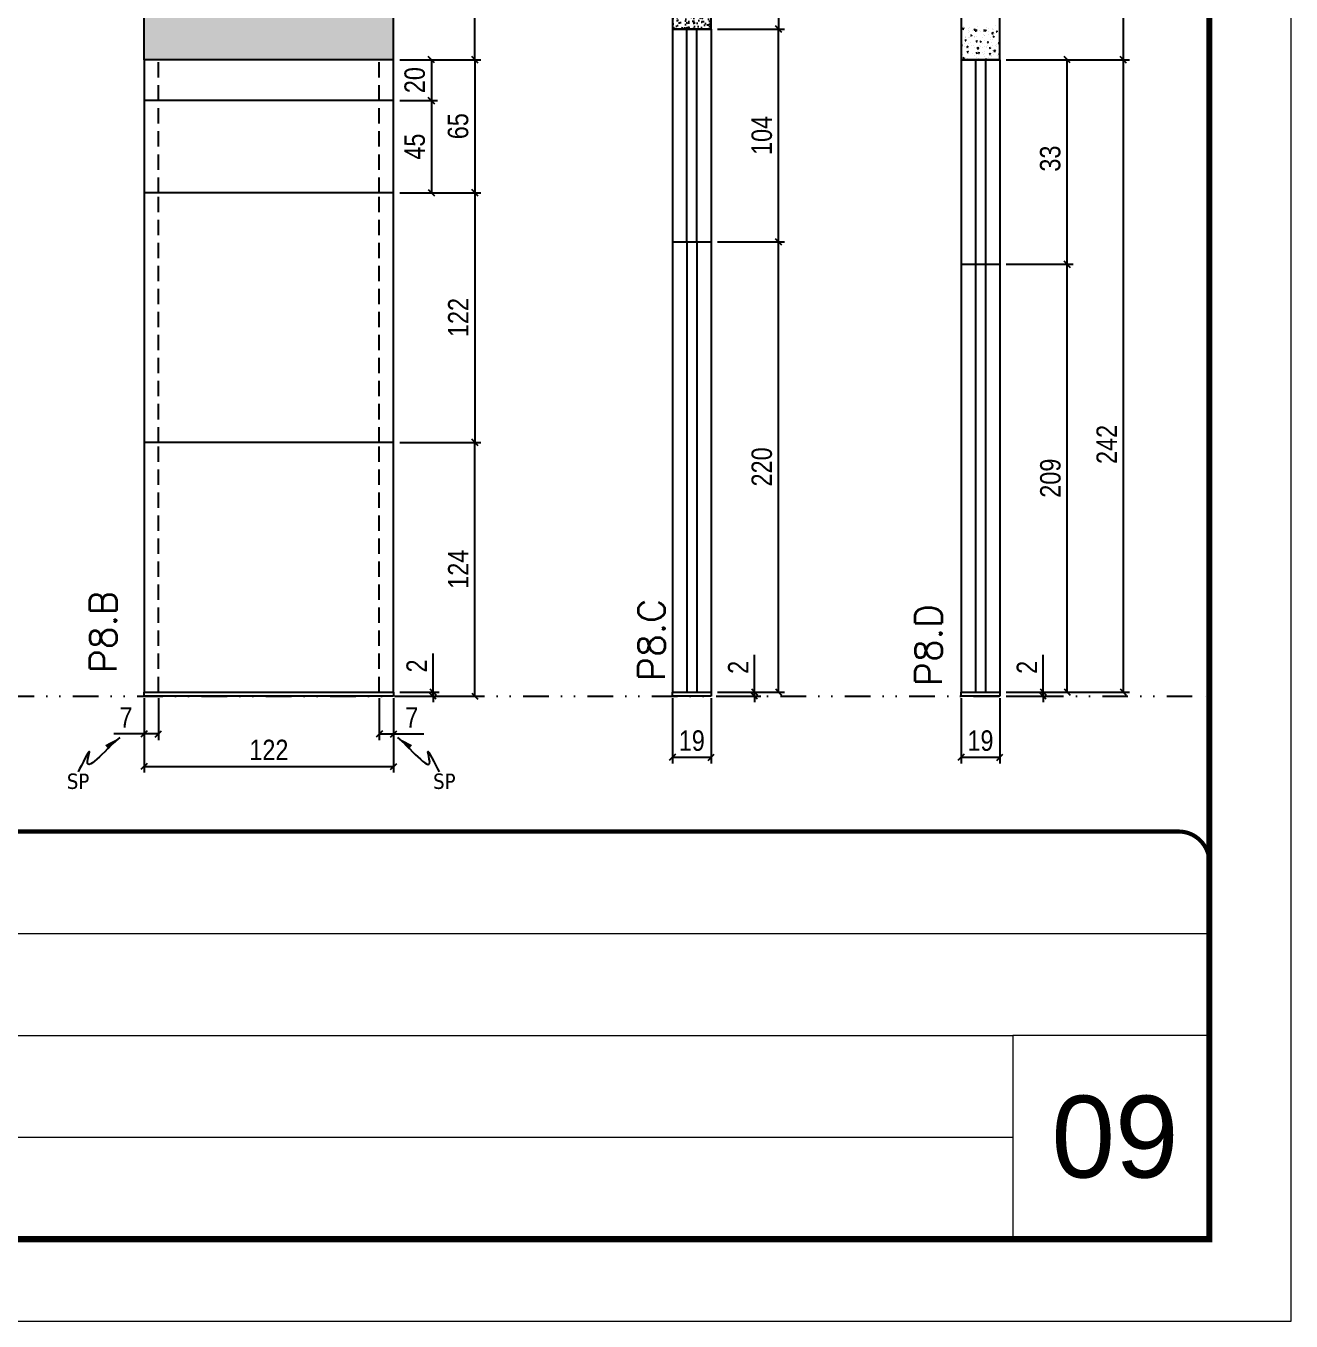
# Model space of a CAD drawing. Header units: millimetres. Extents: x 787 to 8287, y -592 to 17063.
# Drawn here: x 2292 to 2910, y 8597 to 9230 of the extents above; entities that cross this region are included whole.
import ezdxf

# ---------------------------------------------------------------- set-up
doc = ezdxf.new("R2010")
doc.units = ezdxf.units.MM
for name, pattern in [('CONTINUO', [0]), ('DASHED', [0.75, 0.5, -0.25]), ('DIVIDE2', [0.625, 0.25, -0.125, 0, -0.125, 0, -0.125]), ('HIDDEN', [0.375, 0.25, -0.125])]:
    doc.linetypes.add(name, pattern=pattern)
for name, color, linetype, lineweight in [('CARIMBO', 255, 'Continuous', 9), ('Folhas', 255, 'Continuous', 9), ('SARRAFO DE PRESSAO', 251, 'DASHED', 9), ('Texto Seção', 7, 'Continuous', 15)]:
    doc.layers.add(name, color=color, linetype=linetype, lineweight=lineweight)
for name, color, linetype in [('COTA', 241, 'Continuous'), ('Nível', 160, 'Continuous'), ('Painéis', 200, 'Continuous'), ('SARR_2.2x7', 40, 'Continuous'), ('Sarrafo de Pressão', 42, 'HIDDEN'), ('texto', 7, 'Continuous')]:
    doc.layers.add(name, color=color, linetype=linetype)
doc.styles.add('ARIAL', font='arial.ttf')
doc.styles.add('COTA TECNICA', font='techl___.ttf', dxfattribs={"height": 10})
doc.styles.add('COTA TECNICA-50', font='techl___.ttf', dxfattribs={"height": 10})
doc.styles.add('REGUA-120', font='ROMANS.shx', dxfattribs={"height": 15})
doc.styles.get("Standard").update_dxf_attribs({"font": 'arial.ttf'})
doc.dimstyles.new('COTA PAINEL-50', dxfattribs={"dimtxt": 10, "dimasz": 3, "dimexe": 3, "dimexo": 3, "dimgap": 3, "dimtad": 1, "dimdec": 1, "dimzin": 12, "dimdsep": 46, "dimtxsty": 'COTA TECNICA-50', "dimblk1": 'OBLIQUE', "dimblk2": 'OBLIQUE', "dimsah": 1, "dimcen": 0.9, "dimclrd": 4, "dimclre": 4, "dimclrt": 240, "dimadec": 1, "dimazin": 3, "dimtfac": 1, "dimtdec": 1, "dimtmove": 0, "dimatfit": 3, "dimfxl": 0, "dimtolj": 1, "dimtzin": 12, "dimarcsym": 0})
doc.dimstyles.new('PAINEL', dxfattribs={"dimtxt": 10, "dimasz": 3, "dimexe": 3, "dimexo": 3, "dimgap": 3, "dimtad": 1, "dimdec": 1, "dimzin": 12, "dimdsep": 46, "dimtxsty": 'COTA TECNICA', "dimblk1": 'OBLIQUE', "dimblk2": 'OBLIQUE', "dimsah": 1, "dimcen": 0.9, "dimclrd": 4, "dimclre": 4, "dimclrt": 240, "dimadec": 1, "dimazin": 3, "dimtfac": 1, "dimtdec": 1, "dimtmove": 0, "dimatfit": 3, "dimfxl": 0, "dimtolj": 1, "dimtzin": 12, "dimarcsym": 0})
doc.dimstyles.get("Standard").update_dxf_attribs({"dimtxt": 0.18, "dimasz": 0.18, "dimexe": 0.18, "dimexo": 0.0625, "dimgap": 0.09, "dimtad": 0, "dimtih": 1, "dimtoh": 1, "dimdec": 4, "dimzin": 0, "dimdsep": 46, "dimtxsty": 'Standard', "dimcen": 0.09, "dimadec": 0, "dimazin": 0, "dimtfac": 1, "dimtdec": 4, "dimtofl": 0, "dimtmove": 0, "dimatfit": 3, "dimfxl": 0, "dimtolj": 1, "dimtzin": 0, "dimarcsym": 0})

# ---------------------------------------------------------------- blocks, each defined once
blk = doc.blocks.new('9999999999')
at = {"color": 30, "linetype": 'CONTINUO'}
for p, q in [((98564.56, 34379.64), (99583.98, 34379.64)), ((98564.56, 34329.83), (99487.98, 34329.83)), ((99583.98, 34329.83), (99487.98, 34329.83)), ((99487.98, 34329.83), (99487.98, 34230.21)), ((98564.56, 34280.02), (99487.98, 34280.02))]:
    blk.add_line(p, q, dxfattribs=at)
at = {"color": 30, "linetype": 'CONTINUO', "const_width": 2}
blk.add_lwpolyline([(99583.98, 34230.21), (99583.98, 34414.45, 0.414214), (99568.98, 34429.45), (98228.98, 34429.45, 0.414214), (98213.98, 34414.45), (98213.98, 34245.21, 0.414214), (98228.98, 34230.21), (99583.98, 34230.21)], format="xyb", dxfattribs=at)
at = {"layer": 'Folhas'}
blk.add_lwpolyline([(98138.98, 34190.21), (99623.98, 34190.21), (99623.98, 35240.21), (98138.98, 35240.21)], close=True, dxfattribs=at)
at = {"layer": 'Folhas', "color": 30, "const_width": 3}
blk.add_lwpolyline([(98213.98, 34230.21), (99583.98, 34230.21), (99583.98, 35200.21), (98213.98, 35200.21)], close=True, dxfattribs=at)
blk = doc.blocks.new('_Oblique')
at = {"color": 0, "linetype": 'ByBlock', "lineweight": -2}
blk.add_line((-0.5, -0.5), (0.5, 0.5), dxfattribs=at)
blk = doc.blocks.new('*D1439')
at = {"layer": 'COTA', "color": 4, "lineweight": -2}
for p, q in [((2349.83, 8901.4), (2349.83, 8865.04)), ((2471.83, 8901.4), (2471.83, 8865.04)), ((2349.83, 8868.04), (2471.83, 8868.04))]:
    blk.add_line(p, q, dxfattribs=at)
at = {"layer": 'Defpoints', "color": 0}
for p in [(2349.83, 8904.4), (2471.83, 8904.4), (2471.83, 8868.04)]:
    blk.add_point(p, dxfattribs=at)
at = {"layer": 'COTA', "color": 4, "lineweight": -2, "xscale": 3, "yscale": 3, "zscale": 3, "rotation": 180}
blk.add_blockref('_Oblique', (2349.83, 8868.04), dxfattribs=at)
at = {"layer": 'COTA', "color": 4, "lineweight": -2, "xscale": 3, "yscale": 3, "zscale": 3}
blk.add_blockref('_Oblique', (2471.83, 8868.04), dxfattribs=at)
at = {"layer": 'COTA', "color": 240, "insert": (2410.83, 8876.1), "char_height": 10, "attachment_point": 5, "style": 'COTA TECNICA'}
blk.add_mtext('\\A1;122', dxfattribs=at)
blk = doc.blocks.new('*D1440')
at = {"layer": 'COTA', "color": 4, "lineweight": -2}
for p, q in [((2349.83, 8899.4), (2349.83, 8880.89)), ((2356.83, 8901.4), (2356.83, 8880.89)), ((2349.83, 8883.89), (2335.09, 8883.89)), ((2356.83, 8883.89), (2349.83, 8883.89))]:
    blk.add_line(p, q, dxfattribs=at)
at = {"layer": 'Defpoints', "color": 0}
for p in [(2349.83, 8902.4), (2356.83, 8904.4), (2349.83, 8883.89)]:
    blk.add_point(p, dxfattribs=at)
at = {"layer": 'COTA', "color": 4, "lineweight": -2, "xscale": 3, "yscale": 3, "zscale": 3, "rotation": 180}
blk.add_blockref('_Oblique', (2349.83, 8883.89), dxfattribs=at)
at = {"layer": 'COTA', "color": 4, "lineweight": -2, "xscale": 3, "yscale": 3, "zscale": 3}
blk.add_blockref('_Oblique', (2356.83, 8883.89), dxfattribs=at)
at = {"layer": 'COTA', "color": 240, "insert": (2340.96, 8891.97), "char_height": 10, "attachment_point": 5, "style": 'COTA TECNICA-50'}
blk.add_mtext('\\A1;7', dxfattribs=at)
blk = doc.blocks.new('*D1441')
at = {"layer": 'COTA', "color": 4, "lineweight": -2}
for p, q in [((2464.83, 8901.4), (2464.83, 8880.89)), ((2471.83, 8899.4), (2471.83, 8880.89)), ((2464.83, 8883.89), (2471.83, 8883.89)), ((2471.83, 8883.89), (2486.56, 8883.89))]:
    blk.add_line(p, q, dxfattribs=at)
at = {"layer": 'Defpoints', "color": 0}
for p in [(2464.83, 8904.4), (2471.83, 8902.4), (2471.83, 8883.89)]:
    blk.add_point(p, dxfattribs=at)
at = {"layer": 'COTA', "color": 4, "lineweight": -2, "xscale": 3, "yscale": 3, "zscale": 3, "rotation": 180}
blk.add_blockref('_Oblique', (2464.83, 8883.89), dxfattribs=at)
at = {"layer": 'COTA', "color": 4, "lineweight": -2, "xscale": 3, "yscale": 3, "zscale": 3}
blk.add_blockref('_Oblique', (2471.83, 8883.89), dxfattribs=at)
at = {"layer": 'COTA', "color": 240, "insert": (2480.69, 8891.97), "char_height": 10, "attachment_point": 5, "style": 'COTA TECNICA-50'}
blk.add_mtext('\\A1;7', dxfattribs=at)
blk = doc.blocks.new('*D1416')
at = {"layer": 'COTA', "color": 4, "linetype": 'ByBlock', "lineweight": -2}
for p, q in [((2474.83, 9026.4), (2514.47, 9026.4)), ((2511.47, 8902.4), (2511.47, 9026.4)), ((2474.83, 8902.4), (2514.47, 8902.4))]:
    blk.add_line(p, q, dxfattribs=at)
at = {"layer": 'Defpoints', "color": 0, "linetype": 'ByBlock'}
for p in [(2471.83, 9026.4), (2511.47, 9026.4), (2471.83, 8902.4)]:
    blk.add_point(p, dxfattribs=at)
at = {"layer": 'COTA', "color": 4, "linetype": 'ByBlock', "lineweight": -2, "xscale": 3, "yscale": 3, "zscale": 3}
for p, rotation in [((2511.47, 9026.4), 90), ((2511.47, 8902.4), 270)]:
    blk.add_blockref('_Oblique', p, dxfattribs=dict(at, rotation=rotation))
at = {"layer": 'COTA', "color": 240, "linetype": 'ByBlock', "insert": (2503.39, 8964.4), "char_height": 10, "attachment_point": 5, "rotation": 90, "style": 'COTA TECNICA'}
blk.add_mtext('\\A1;124', dxfattribs=at)
blk = doc.blocks.new('*D1417')
at = {"layer": 'COTA', "color": 4, "lineweight": -2}
for p, q in [((2491.08, 8904.4), (2491.08, 8923.21)), ((2474.83, 8904.4), (2494.08, 8904.4)), ((2474.83, 8902.4), (2494.08, 8902.4)), ((2491.08, 8902.4), (2491.08, 8904.4)), ((2491.08, 8902.4), (2491.08, 8899.4))]:
    blk.add_line(p, q, dxfattribs=at)
at = {"layer": 'Defpoints', "color": 0}
for p in [(2471.83, 8904.4), (2471.83, 8902.4), (2491.08, 8902.4)]:
    blk.add_point(p, dxfattribs=at)
at = {"layer": 'COTA', "color": 4, "lineweight": -2, "xscale": 3, "yscale": 3, "zscale": 3}
for p, rotation in [((2491.08, 8904.4), 270), ((2491.08, 8902.4), 90)]:
    blk.add_blockref('_Oblique', p, dxfattribs=dict(at, rotation=rotation))
at = {"layer": 'COTA', "color": 240, "insert": (2483.08, 8917.15), "char_height": 10, "attachment_point": 5, "rotation": 90, "style": 'COTA TECNICA-50'}
blk.add_mtext('\\A1;2', dxfattribs=at)
blk = doc.blocks.new('*D1418')
at = {"layer": 'COTA', "color": 4, "linetype": 'ByBlock', "lineweight": -2}
for p, q in [((2474.83, 9026.4), (2514.47, 9026.4)), ((2511.47, 8902.4), (2511.47, 9026.4)), ((2474.83, 8902.4), (2514.47, 8902.4))]:
    blk.add_line(p, q, dxfattribs=at)
at = {"layer": 'Defpoints', "color": 0, "linetype": 'ByBlock'}
for p in [(2471.83, 9026.4), (2511.47, 9026.4), (2471.83, 8902.4)]:
    blk.add_point(p, dxfattribs=at)
at = {"layer": 'COTA', "color": 4, "linetype": 'ByBlock', "lineweight": -2, "xscale": 3, "yscale": 3, "zscale": 3}
for p, rotation in [((2511.47, 9026.4), 90), ((2511.47, 8902.4), 270)]:
    blk.add_blockref('_Oblique', p, dxfattribs=dict(at, rotation=rotation))
at = {"layer": 'COTA', "color": 240, "linetype": 'ByBlock', "insert": (2503.39, 8964.4), "char_height": 10, "attachment_point": 5, "rotation": 90, "style": 'COTA TECNICA'}
blk.add_mtext('\\A1;124', dxfattribs=at)
blk = doc.blocks.new('*D1419')
at = {"layer": 'COTA', "color": 4, "lineweight": -2}
for p, q in [((2474.83, 9359.4), (2514.47, 9359.4)), ((2511.47, 9213.4), (2511.47, 9359.4)), ((2474.83, 9213.4), (2514.47, 9213.4))]:
    blk.add_line(p, q, dxfattribs=at)
at = {"layer": 'Defpoints', "color": 0}
for p in [(2471.83, 9359.4), (2511.47, 9359.4), (2471.83, 9213.4)]:
    blk.add_point(p, dxfattribs=at)
at = {"layer": 'COTA', "color": 4, "lineweight": -2, "xscale": 3, "yscale": 3, "zscale": 3}
for p, rotation in [((2511.47, 9359.4), 90), ((2511.47, 9213.4), 270)]:
    blk.add_blockref('_Oblique', p, dxfattribs=dict(at, rotation=rotation))
at = {"layer": 'COTA', "color": 240, "insert": (2503.36, 9286.4), "char_height": 10, "attachment_point": 5, "rotation": 90, "style": 'COTA TECNICA-50'}
blk.add_mtext('\\A1;146', dxfattribs=at)
blk = doc.blocks.new('*D1420')
at = {"layer": 'COTA', "color": 4, "lineweight": -2}
for p, q in [((2608.06, 8901.4), (2608.06, 8869.51)), ((2627.06, 8901.4), (2627.06, 8869.51)), ((2608.06, 8872.51), (2627.06, 8872.51))]:
    blk.add_line(p, q, dxfattribs=at)
at = {"layer": 'Defpoints', "color": 0}
for p in [(2608.06, 8904.4), (2627.06, 8904.4), (2627.06, 8872.51)]:
    blk.add_point(p, dxfattribs=at)
at = {"layer": 'COTA', "color": 4, "lineweight": -2, "xscale": 3, "yscale": 3, "zscale": 3, "rotation": 180}
blk.add_blockref('_Oblique', (2608.06, 8872.51), dxfattribs=at)
at = {"layer": 'COTA', "color": 4, "lineweight": -2, "xscale": 3, "yscale": 3, "zscale": 3}
blk.add_blockref('_Oblique', (2627.06, 8872.51), dxfattribs=at)
at = {"layer": 'COTA', "color": 240, "insert": (2617.56, 8880.6), "char_height": 10, "attachment_point": 5, "style": 'COTA TECNICA'}
blk.add_mtext('\\A1;19', dxfattribs=at)
blk = doc.blocks.new('*D1421')
at = {"layer": 'COTA', "color": 4, "lineweight": -2}
for p, q in [((2648.25, 8904.4), (2648.25, 8922.51)), ((2630.06, 8904.4), (2651.25, 8904.4)), ((2630.06, 8902.4), (2651.25, 8902.4)), ((2648.25, 8902.4), (2648.25, 8904.4)), ((2648.25, 8902.4), (2648.25, 8899.4))]:
    blk.add_line(p, q, dxfattribs=at)
at = {"layer": 'Defpoints', "color": 0}
for p in [(2627.06, 8904.4), (2627.06, 8902.4), (2648.25, 8904.4)]:
    blk.add_point(p, dxfattribs=at)
at = {"layer": 'COTA', "color": 4, "lineweight": -2, "xscale": 3, "yscale": 3, "zscale": 3}
for p, rotation in [((2648.25, 8904.4), 270), ((2648.25, 8902.4), 90)]:
    blk.add_blockref('_Oblique', p, dxfattribs=dict(at, rotation=rotation))
at = {"layer": 'COTA', "color": 240, "insert": (2640.25, 8916.46), "char_height": 10, "attachment_point": 5, "rotation": 90, "style": 'COTA TECNICA-50'}
blk.add_mtext('\\A1;2', dxfattribs=at)
blk = doc.blocks.new('*D1473')
at = {"layer": 'COTA', "color": 4, "linetype": 'ByBlock', "lineweight": -2}
for p, q in [((2630.06, 9292.4), (2662.91, 9292.4)), ((2659.91, 9292.4), (2659.91, 9228.38)), ((2630.06, 9228.38), (2662.91, 9228.38))]:
    blk.add_line(p, q, dxfattribs=at)
at = {"layer": 'Defpoints', "color": 0, "linetype": 'ByBlock'}
for p in [(2627.06, 9292.4), (2627.06, 9228.38), (2659.91, 9228.38)]:
    blk.add_point(p, dxfattribs=at)
at = {"layer": 'COTA', "color": 4, "linetype": 'ByBlock', "lineweight": -2, "xscale": 3, "yscale": 3, "zscale": 3}
for p, rotation in [((2659.91, 9292.4), 90), ((2659.91, 9228.38), 270)]:
    blk.add_blockref('_Oblique', p, dxfattribs=dict(at, rotation=rotation))
at = {"layer": 'COTA', "color": 240, "linetype": 'ByBlock', "insert": (2651.81, 9260.39), "char_height": 10, "attachment_point": 5, "rotation": 90, "style": 'COTA TECNICA'}
blk.add_mtext('\\A1;64', dxfattribs=at)
blk = doc.blocks.new('*D1474')
at = {"layer": 'COTA', "color": 4, "lineweight": -2}
for p, q in [((2630.06, 9124.4), (2662.91, 9124.4)), ((2659.91, 8904.4), (2659.91, 9124.4)), ((2630.06, 8904.4), (2662.91, 8904.4))]:
    blk.add_line(p, q, dxfattribs=at)
at = {"layer": 'Defpoints', "color": 0}
for p in [(2627.06, 9124.4), (2659.91, 9124.4), (2627.06, 8904.4)]:
    blk.add_point(p, dxfattribs=at)
at = {"layer": 'COTA', "color": 4, "lineweight": -2, "xscale": 3, "yscale": 3, "zscale": 3}
for p, rotation in [((2659.91, 9124.4), 90), ((2659.91, 8904.4), 270)]:
    blk.add_blockref('_Oblique', p, dxfattribs=dict(at, rotation=rotation))
at = {"layer": 'COTA', "color": 240, "insert": (2651.81, 9014.4), "char_height": 10, "attachment_point": 5, "rotation": 90, "style": 'COTA TECNICA-50'}
blk.add_mtext('\\A1;220', dxfattribs=at)
blk = doc.blocks.new('*D1422')
at = {"layer": 'COTA', "color": 4, "lineweight": -2}
for p, q in [((2630.06, 9228.38), (2662.91, 9228.38)), ((2659.91, 9124.4), (2659.91, 9228.38)), ((2630.06, 9124.4), (2662.91, 9124.4))]:
    blk.add_line(p, q, dxfattribs=at)
at = {"layer": 'Defpoints', "color": 0}
for p in [(2627.06, 9228.38), (2659.91, 9228.38), (2627.06, 9124.4)]:
    blk.add_point(p, dxfattribs=at)
at = {"layer": 'COTA', "color": 4, "lineweight": -2, "xscale": 3, "yscale": 3, "zscale": 3}
for p, rotation in [((2659.91, 9228.38), 90), ((2659.91, 9124.4), 270)]:
    blk.add_blockref('_Oblique', p, dxfattribs=dict(at, rotation=rotation))
at = {"layer": 'COTA', "color": 240, "insert": (2651.81, 9176.39), "char_height": 10, "attachment_point": 5, "rotation": 90, "style": 'COTA TECNICA-50'}
blk.add_mtext('\\A1;104', dxfattribs=at)
blk = doc.blocks.new('*D1510')
at = {"layer": 'Defpoints', "color": 0}
for p in [(2471.83, 9213.4), (2471.83, 9193.4), (2490.26, 9193.4)]:
    blk.add_point(p, dxfattribs=at)
at = {"layer": 'Painéis', "color": 4, "lineweight": -2}
for p, q in [((2474.83, 9213.4), (2493.26, 9213.4)), ((2490.26, 9213.4), (2490.26, 9193.4)), ((2474.83, 9193.4), (2493.26, 9193.4))]:
    blk.add_line(p, q, dxfattribs=at)
at = {"layer": 'Painéis', "color": 4, "lineweight": -2, "xscale": 3, "yscale": 3, "zscale": 3}
for p, rotation in [((2490.26, 9213.4), 90), ((2490.26, 9193.4), 270)]:
    blk.add_blockref('_Oblique', p, dxfattribs=dict(at, rotation=rotation))
at = {"layer": 'Painéis', "color": 240, "insert": (2482.16, 9203.4), "char_height": 10, "attachment_point": 5, "rotation": 90, "style": 'COTA TECNICA'}
blk.add_mtext('\\A1;20', dxfattribs=at)
blk = doc.blocks.new('*D1511')
at = {"layer": 'Defpoints', "color": 0}
for p in [(2471.83, 9193.4), (2471.83, 9148.4), (2490.26, 9148.4)]:
    blk.add_point(p, dxfattribs=at)
at = {"layer": 'Painéis', "color": 4, "lineweight": -2}
for p, q in [((2474.83, 9193.4), (2493.26, 9193.4)), ((2490.26, 9193.4), (2490.26, 9148.4)), ((2474.83, 9148.4), (2493.26, 9148.4))]:
    blk.add_line(p, q, dxfattribs=at)
at = {"layer": 'Painéis', "color": 4, "lineweight": -2, "xscale": 3, "yscale": 3, "zscale": 3}
for p, rotation in [((2490.26, 9193.4), 90), ((2490.26, 9148.4), 270)]:
    blk.add_blockref('_Oblique', p, dxfattribs=dict(at, rotation=rotation))
at = {"layer": 'Painéis', "color": 240, "insert": (2482.15, 9170.9), "char_height": 10, "attachment_point": 5, "rotation": 90, "style": 'COTA TECNICA'}
blk.add_mtext('\\A1;45', dxfattribs=at)
blk = doc.blocks.new('*D1509')
at = {"layer": 'Defpoints', "color": 0}
for p in [(2471.83, 9148.4), (2471.83, 9026.4), (2511.47, 9026.4)]:
    blk.add_point(p, dxfattribs=at)
at = {"layer": 'Painéis', "color": 4, "lineweight": -2}
for p, q in [((2474.83, 9148.4), (2514.47, 9148.4)), ((2511.47, 9148.4), (2511.47, 9026.4)), ((2474.83, 9026.4), (2514.47, 9026.4))]:
    blk.add_line(p, q, dxfattribs=at)
at = {"layer": 'Painéis', "color": 4, "lineweight": -2, "xscale": 3, "yscale": 3, "zscale": 3}
for p, rotation in [((2511.47, 9148.4), 90), ((2511.47, 9026.4), 270)]:
    blk.add_blockref('_Oblique', p, dxfattribs=dict(at, rotation=rotation))
at = {"layer": 'Painéis', "color": 240, "insert": (2503.41, 9087.4), "char_height": 10, "attachment_point": 5, "rotation": 90, "style": 'COTA TECNICA'}
blk.add_mtext('\\A1;122', dxfattribs=at)
blk = doc.blocks.new('*D1512')
at = {"layer": 'Defpoints', "color": 0}
for p in [(2471.83, 9213.4), (2471.83, 9148.4), (2511.47, 9148.4)]:
    blk.add_point(p, dxfattribs=at)
at = {"layer": 'Painéis', "color": 4, "lineweight": -2}
for p, q in [((2474.83, 9213.4), (2514.47, 9213.4)), ((2511.47, 9213.4), (2511.47, 9148.4)), ((2474.83, 9148.4), (2514.47, 9148.4))]:
    blk.add_line(p, q, dxfattribs=at)
at = {"layer": 'Painéis', "color": 4, "lineweight": -2, "xscale": 3, "yscale": 3, "zscale": 3}
for p, rotation in [((2511.47, 9213.4), 90), ((2511.47, 9148.4), 270)]:
    blk.add_blockref('_Oblique', p, dxfattribs=dict(at, rotation=rotation))
at = {"layer": 'Painéis', "color": 240, "insert": (2503.36, 9180.9), "char_height": 10, "attachment_point": 5, "rotation": 90, "style": 'COTA TECNICA'}
blk.add_mtext('\\A1;65', dxfattribs=at)

msp = doc.modelspace()

# ---------------------------------------------------------------- hatches: boundary and pattern name
at = {"layer": 'COTA', "linetype": 'ByBlock'}
h = msp.add_hatch(dxfattribs=at)
h.set_pattern_fill('AR-CONC', color=256, scale=0.03)
h.set_pattern_definition([(50, (-6432.927, 5247.411), (5.46554, -0.4781726), [0.5715, -6.2865]), (355, (-6432.927, 5247.411), (-1.0573026, 5.7317054), [0.4572, -5.0292175]), (100.451445, (-6432.4715, 5247.371), (4.4082374, 5.2535326), [0.4857003, -5.3427073]), (46.1842, (-6432.927, 5248.935), (8.132371, -1.26127), [0.85725, -9.42975]), (96.63556, (-6432.249, 5248.83), (7.122124, 7.422784), [0.728551, -8.014068]), (351.18415, (-6432.927, 5248.935), (7.122124, 7.422784), [0.685799, -7.543792]), (21, (-6432.165, 5248.554), (4.5484317, -3.067956), [0.5715, -6.2865]), (326, (-6432.165, 5248.554), (1.854061, 5.525639), [0.4572, -5.0292]), (71.451445, (-6431.786, 5248.298), (6.4024926, 2.457683), [0.4857003, -5.342698]), (37.5, (-6432.927, 5247.4108), (0.0926581, 2.53665117), [0, -4.96824, 0, -5.1054, 0, -5.04825]), (7.5, (-6432.927, 5247.4108), (2.0045899, 3.00541724), [0, -2.91084, 0, -4.85394, 0, -1.92405]), (327.5, (-6434.6263, 5247.4108), (4.06771786, -0.1718623), [0, -1.905, 0, -5.9436, 0, -7.8867]), (317.5, (-6435.3883, 5247.4108), (4.4438754, 0.7627947), [0, -2.4765, 0, -3.94716, 0, -5.6007])])
h.paths.add_polyline_path([(2471.83, 9359.4), (2471.83, 9213.4), (2349.83, 9213.4), (2349.83, 9359.4)])
h = msp.add_hatch(dxfattribs=at)
h.set_pattern_fill('AR-CONC', color=256, scale=0.03)
h.set_pattern_definition([(50, (-6481.0633, 5180.411), (5.46554, -0.4781726), [0.5715, -6.2865]), (355, (-6481.0633, 5180.411), (-1.0573026, 5.7317054), [0.4572, -5.0292175]), (100.451445, (-6480.608, 5180.371), (4.4082374, 5.2535326), [0.4857003, -5.3427073]), (46.1842, (-6481.063, 5181.935), (8.132371, -1.26127), [0.85725, -9.42975]), (96.63556, (-6480.386, 5181.83), (7.122124, 7.422784), [0.728551, -8.014068]), (351.18415, (-6481.063, 5181.935), (7.122124, 7.422784), [0.685799, -7.543792]), (21, (-6480.3013, 5181.554), (4.5484317, -3.067956), [0.5715, -6.2865]), (326, (-6480.3013, 5181.554), (1.854061, 5.525639), [0.4572, -5.0292]), (71.451445, (-6479.9223, 5181.298), (6.4024926, 2.457683), [0.4857003, -5.342698]), (37.5, (-6481.0633, 5180.4108), (0.0926581, 2.53665117), [0, -4.96824, 0, -5.1054, 0, -5.04825]), (7.5, (-6481.0633, 5180.4108), (2.0045899, 3.00541724), [0, -2.91084, 0, -4.85394, 0, -1.92405]), (327.5, (-6482.7626, 5180.4108), (4.06771786, -0.1718623), [0, -1.905, 0, -5.9436, 0, -7.8867]), (317.5, (-6483.5246, 5180.4108), (4.4438754, 0.7627947), [0, -2.4765, 0, -3.94716, 0, -5.6007])])
h.paths.add_polyline_path([(2627.06, 9292.4), (2608.06, 9292.4), (2608.06, 9228.38), (2627.06, 9228.38)])

# ---------------------------------------------------------------- linework, layer by layer
for p, q in [((2349.83, 9213.4), (2349.83, 9359.4)), ((2471.83, 9213.4), (2471.83, 9359.4)), ((2749.16, 9359.4), (2749.16, 9213.38)), ((2768.16, 9213.38), (2768.16, 9359.4)), ((2749.16, 9213.38), (2768.16, 9213.38))]:
    msp.add_line(p, q, dxfattribs=at)
at = {"layer": 'COTA', "color": 4, "linetype": 'ByBlock'}
for p, q in [((2828.43, 9359.4), (2828.43, 9213.38)), ((2771.16, 9213.38), (2831.43, 9213.38))]:
    msp.add_line(p, q, dxfattribs=at)
at = {"layer": 'COTA', "linetype": 'Continuous'}
for p, q in [((2749.25, 9228.63), (2749.25, 9228.63)), ((2749.38, 9228.35), (2749.92, 9228.56)), ((2749.38, 9228.35), (2749.76, 9228.09)), ((2749.76, 9228.09), (2749.91, 9228.55)), ((2750.04, 9228.54), (2750.41, 9228.98)), ((2750.04, 9228.54), (2750.5, 9228.5)), ((2750.35, 9229.54), (2750.35, 9229.54)), ((2750.48, 9228.5), (2750.4, 9228.98)), ((2750.94, 9229.26), (2750.94, 9229.26)), ((2753.05, 9228.46), (2753.05, 9228.46)), ((2753.1, 9229.12), (2753.1, 9229.12)), ((2755.51, 9228.07), (2755.88, 9228.5)), ((2755.51, 9228.07), (2755.97, 9228.03)), ((2755.95, 9228.02), (2755.86, 9228.5)), ((2756.01, 9227.52), (2756.6, 9228.14)), ((2756.68, 9227.41), (2756.6, 9228.13)), ((2757.06, 9229.69), (2757.06, 9229.69)), ((2757.11, 9228.29), (2757.11, 9228.29)), ((2757.21, 9228.35), (2757.21, 9228.35)), ((2760.33, 9227.74), (2760.87, 9227.95)), ((2760.71, 9227.48), (2760.86, 9227.94)), ((2760.98, 9227.59), (2761.34, 9228.03)), ((2761.18, 9228.12), (2761.18, 9228.12)), ((2761.42, 9227.54), (2761.33, 9228.02)), ((2761.65, 9229.11), (2761.65, 9229.11)), ((2762.76, 9228.44), (2762.76, 9228.44)), ((2764.67, 9228.69), (2764.67, 9228.69)), ((2764.73, 9228.18), (2764.73, 9228.18)), ((2765.25, 9227.95), (2765.25, 9227.95)), ((2766.1, 9229.87), (2766.1, 9229.87)), ((2767.56, 9229.07), (2767.56, 9229.07)), ((2750.59, 9227.61), (2750.59, 9227.61)), ((2751.1, 9222.81), (2751.47, 9223.25)), ((2751.1, 9222.81), (2751.56, 9222.77)), ((2751.15, 9224.17), (2751.15, 9224.17)), ((2751.23, 9224.15), (2751.23, 9224.15)), ((2751.54, 9222.77), (2751.45, 9223.25)), ((2751.53, 9224.59), (2751.53, 9224.59)), ((2752.77, 9227.58), (2752.77, 9227.58)), ((2752.92, 9224.04), (2752.92, 9224.04)), ((2753.01, 9226.58), (2753.01, 9226.58)), ((2753.06, 9224.42), (2753.06, 9224.42)), ((2753.16, 9227.17), (2753.16, 9227.17)), ((2753.93, 9225.29), (2754.46, 9225.49)), ((2753.93, 9225.28), (2754.31, 9225.02)), ((2753.94, 9221.79), (2753.94, 9221.79)), ((2754.31, 9225.02), (2754.46, 9225.49)), ((2754.65, 9227.44), (2754.65, 9227.44)), ((2755.06, 9227.42), (2755.06, 9227.42)), ((2755.6, 9224.42), (2755.6, 9224.42)), ((2755.68, 9224.92), (2755.68, 9224.92)), ((2755.95, 9224.8), (2755.95, 9224.8)), ((2756.01, 9227.52), (2756.69, 9227.42)), ((2756.57, 9222.33), (2756.94, 9222.77)), ((2756.57, 9222.33), (2757.02, 9222.29)), ((2756.78, 9222.08), (2756.78, 9222.08)), ((2756.87, 9224.62), (2756.87, 9224.62)), ((2757.01, 9222.29), (2756.92, 9222.77)), ((2756.97, 9227.15), (2756.97, 9227.15)), ((2757.95, 9227.8), (2757.95, 9227.8)), ((2758.48, 9222.22), (2759.01, 9222.42)), ((2758.48, 9222.21), (2758.86, 9221.96)), ((2758.72, 9227.27), (2758.72, 9227.27)), ((2758.75, 9222.43), (2758.75, 9222.43)), ((2758.86, 9221.96), (2759.01, 9222.42)), ((2759.67, 9224.25), (2759.67, 9224.25)), ((2760.12, 9225.68), (2760.12, 9225.68)), ((2760.33, 9227.74), (2760.71, 9227.48)), ((2760.66, 9222.68), (2760.66, 9222.68)), ((2760.69, 9222.62), (2760.69, 9222.62)), ((2760.76, 9225.43), (2760.76, 9225.43)), ((2760.79, 9225.15), (2760.79, 9225.15)), ((2760.88, 9227.69), (2760.88, 9227.69)), ((2760.98, 9227.59), (2761.43, 9227.55)), ((2762.03, 9221.86), (2762.4, 9222.29)), ((2762.03, 9221.86), (2762.49, 9221.82)), ((2762.47, 9221.81), (2762.38, 9222.29)), ((2762.67, 9225.68), (2762.67, 9225.68)), ((2762.79, 9227.1), (2762.79, 9227.1)), ((2763.55, 9223.06), (2763.55, 9223.06)), ((2763.73, 9224.08), (2763.73, 9224.08)), ((2764.14, 9226.26), (2764.74, 9226.87)), ((2764.14, 9226.26), (2764.82, 9226.16)), ((2764.25, 9221.9), (2764.25, 9221.9)), ((2764.54, 9223.1), (2764.54, 9223.1)), ((2764.56, 9226.44), (2764.56, 9226.44)), ((2764.63, 9225.64), (2764.63, 9225.64)), ((2764.82, 9226.15), (2764.73, 9226.87)), ((2764.88, 9224.68), (2765.42, 9224.88)), ((2764.88, 9224.67), (2765.26, 9224.41)), ((2765.26, 9224.41), (2765.41, 9224.87)), ((2765.55, 9226.06), (2765.55, 9226.06)), ((2766.44, 9227.11), (2766.81, 9227.55)), ((2766.44, 9227.11), (2766.9, 9227.07)), ((2766.88, 9227.07), (2766.79, 9227.54)), ((2766.86, 9226.93), (2766.86, 9226.93)), ((2767.5, 9221.38), (2767.87, 9221.82)), ((2767.8, 9223.9), (2767.8, 9223.9)), ((2767.94, 9221.33), (2767.85, 9221.81)), ((2749.16, 9220.38), (2749.48, 9220.71)), ((2749.16, 9220.06), (2749.56, 9219.99)), ((2749.56, 9219.99), (2749.48, 9220.71)), ((2749.93, 9215.78), (2749.93, 9215.78)), ((2750.05, 9220.7), (2750.05, 9220.7)), ((2750.92, 9219.61), (2750.92, 9219.61)), ((2751.05, 9221.41), (2751.05, 9221.41)), ((2751.65, 9219.67), (2751.65, 9219.67)), ((2751.94, 9218.79), (2751.94, 9218.79)), ((2752.07, 9219.75), (2752.45, 9219.5)), ((2752.08, 9219.76), (2752.61, 9219.97)), ((2752.16, 9217.08), (2752.53, 9217.52)), ((2752.16, 9217.08), (2752.61, 9217.04)), ((2752.45, 9219.5), (2752.61, 9219.96)), ((2752.6, 9217.04), (2752.51, 9217.51)), ((2752.6, 9216.65), (2752.6, 9216.65)), ((2752.64, 9216.43), (2752.64, 9216.43)), ((2752.73, 9218.97), (2752.73, 9218.97)), ((2752.74, 9217.94), (2752.74, 9217.94)), ((2752.82, 9221.51), (2752.82, 9221.51)), ((2754.11, 9220.53), (2754.11, 9220.53)), ((2754.74, 9216.42), (2754.74, 9216.42)), ((2755.36, 9220.37), (2755.36, 9220.37)), ((2755.72, 9219.5), (2755.72, 9219.5)), ((2756.6, 9217.01), (2756.6, 9217.01)), ((2756.62, 9216.69), (2757, 9216.43)), ((2756.63, 9216.69), (2757.16, 9216.9)), ((2756.65, 9216.67), (2756.65, 9216.67)), ((2756.67, 9216.48), (2756.67, 9216.48)), ((2756.69, 9219.54), (2756.69, 9219.54)), ((2756.75, 9219.42), (2756.75, 9219.42)), ((2757, 9216.43), (2757.16, 9216.89)), ((2757.02, 9218.83), (2757.61, 9219.45)), ((2757.02, 9218.84), (2757.7, 9218.73)), ((2757.19, 9218.7), (2757.19, 9218.7)), ((2757.7, 9218.73), (2757.61, 9219.45)), ((2757.63, 9216.6), (2757.99, 9217.04)), ((2757.63, 9216.6), (2758.08, 9216.56)), ((2758.06, 9216.56), (2757.98, 9217.04)), ((2758.18, 9220.35), (2758.18, 9220.35)), ((2758.66, 9219.67), (2758.66, 9219.67)), ((2759.54, 9217.05), (2759.54, 9217.05)), ((2759.79, 9219.33), (2759.79, 9219.33)), ((2759.81, 9221.13), (2759.81, 9221.13)), ((2760.1, 9216.03), (2760.1, 9216.03)), ((2760.51, 9217.54), (2760.51, 9217.54)), ((2760.6, 9220.08), (2760.6, 9220.08)), ((2760.73, 9216.31), (2760.73, 9216.31)), ((2761.54, 9220.05), (2761.54, 9220.05)), ((2761.63, 9219.46), (2761.63, 9219.46)), ((2762.25, 9220.18), (2762.25, 9220.18)), ((2763.02, 9219.14), (2763.4, 9218.89)), ((2763.03, 9219.15), (2763.56, 9219.36)), ((2763.09, 9216.12), (2763.46, 9216.56)), ((2763.09, 9216.12), (2763.55, 9216.08)), ((2763.4, 9218.89), (2763.56, 9219.35)), ((2763.53, 9216.08), (2763.44, 9216.56)), ((2763.86, 9219.16), (2763.86, 9219.16)), ((2764.26, 9215.49), (2764.26, 9215.49)), ((2764.35, 9217.68), (2764.35, 9217.68)), ((2764.36, 9218.03), (2764.36, 9218.03)), ((2764.45, 9220.57), (2764.45, 9220.57)), ((2764.54, 9216.79), (2764.54, 9216.79)), ((2764.8, 9216.14), (2764.8, 9216.14)), ((2765.15, 9217.57), (2765.75, 9218.19)), ((2765.15, 9217.58), (2765.83, 9217.47)), ((2765.83, 9217.47), (2765.74, 9218.19)), ((2766.08, 9220.22), (2766.08, 9220.22)), ((2766.26, 9217.93), (2766.26, 9217.93)), ((2766.32, 9220.01), (2766.32, 9220.01)), ((2766.35, 9220.69), (2766.35, 9220.69)), ((2767.14, 9215.31), (2767.14, 9215.31)), ((2767.5, 9221.38), (2767.95, 9221.34)), ((2767.57, 9216.08), (2767.95, 9215.82)), ((2767.58, 9216.08), (2768.11, 9216.29)), ((2767.92, 9218.99), (2767.92, 9218.99)), ((2767.95, 9215.82), (2768.11, 9216.28)), ((2750.22, 9214.24), (2750.76, 9214.44)), ((2750.22, 9214.23), (2750.6, 9213.97)), ((2750.6, 9213.97), (2750.75, 9214.43)), ((2751.21, 9214.51), (2751.21, 9214.51)), ((2752.55, 9213.9), (2752.55, 9213.9)), ((2752.74, 9213.41), (2752.74, 9213.41)), ((2754.65, 9213.66), (2754.65, 9213.66)), ((2755.65, 9215.27), (2755.65, 9215.27)), ((2756.5, 9214.47), (2756.5, 9214.47)), ((2757.53, 9214.04), (2757.53, 9214.04)), ((2760.42, 9215.01), (2760.42, 9215.01)), ((2761.17, 9213.63), (2761.71, 9213.83)), ((2761.17, 9213.62), (2761.53, 9213.38)), ((2761.55, 9213.38), (2761.7, 9213.82)), ((2762.35, 9214.68), (2762.35, 9214.68)), ((2764.25, 9214.93), (2764.25, 9214.93)), ((2768.13, 9213.53), (2768.13, 9213.53))]:
    msp.add_line(p, q, dxfattribs=at)
at = {"layer": 'COTA', "color": 4}
for p, q in [((2771.16, 9213.38), (2804.02, 9213.38)), ((2771.16, 9213.38), (2831.43, 9213.38)), ((2801.02, 9113.4), (2801.02, 9213.38)), ((2828.43, 9213.38), (2828.43, 8904.4)), ((2771.16, 9113.4), (2804.02, 9113.4)), ((2771.16, 9113.4), (2804.02, 9113.4)), ((2801.02, 8904.4), (2801.02, 9113.4)), ((2789.35, 8904.4), (2789.35, 8922.51)), ((2749.16, 8901.4), (2749.16, 8869.51)), ((2768.16, 8901.4), (2768.16, 8869.51)), ((2771.16, 8904.4), (2792.35, 8904.4)), ((2771.16, 8904.4), (2804.02, 8904.4)), ((2771.16, 8904.4), (2831.43, 8904.4)), ((2771.16, 8902.4), (2792.35, 8902.4)), ((2789.35, 8902.4), (2789.35, 8904.4)), ((2789.35, 8902.4), (2789.35, 8899.4)), ((2749.16, 8872.51), (2768.16, 8872.51))]:
    msp.add_line(p, q, dxfattribs=at)
at = {"layer": 'COTA', "linetype": 'ByBlock'}
msp.add_lwpolyline([(2608.06, 9228.38), (2627.06, 9228.38), (2627.06, 9292.4), (2608.06, 9292.4)], close=True, dxfattribs=at)
at = {"layer": 'Nível', "color": 4, "linetype": 'DIVIDE2', "ltscale": 50}
msp.add_line((1906.18, 8902.4), (2870.5, 8902.4), dxfattribs=at)
at = {"layer": 'Painéis'}
for p, q in [((2608.06, 9228.38), (2608.06, 8904.4)), ((2608.06, 9228.38), (2627.06, 9228.38)), ((2627.06, 9228.38), (2608.06, 9228.38)), ((2627.06, 9228.38), (2627.06, 8904.4)), ((2471.83, 9213.4), (2349.83, 9213.4)), ((2349.83, 9213.4), (2349.83, 9026.4)), ((2471.83, 9026.4), (2471.83, 9213.4)), ((2749.16, 9213.38), (2749.16, 8904.4)), ((2749.16, 9213.38), (2768.16, 9213.38)), ((2768.16, 9213.38), (2749.16, 9213.38)), ((2768.16, 9213.38), (2768.16, 8904.4)), ((2471.83, 9193.4), (2349.83, 9193.4)), ((2471.83, 9148.4), (2349.83, 9148.4)), ((2608.06, 9124.4), (2627.06, 9124.4)), ((2749.16, 9113.4), (2768.16, 9113.4)), ((2608.06, 8904.4), (2627.06, 8904.4)), ((2608.06, 8904.4), (2627.06, 8904.4)), ((2608.06, 8902.4), (2608.06, 8904.4)), ((2627.06, 8902.4), (2608.06, 8902.4)), ((2627.06, 8904.4), (2627.06, 8902.4)), ((2749.16, 8904.4), (2768.16, 8904.4)), ((2749.16, 8904.4), (2768.16, 8904.4)), ((2749.16, 8902.4), (2749.16, 8904.4)), ((2768.16, 8902.4), (2749.16, 8902.4)), ((2768.16, 8904.4), (2768.16, 8902.4))]:
    msp.add_line(p, q, dxfattribs=at)
for points in [[(2471.83, 9026.4), (2349.83, 9026.4), (2349.83, 8904.4), (2471.83, 8904.4)], [(2471.83, 8902.4), (2349.83, 8902.4), (2349.83, 8904.4), (2471.83, 8904.4)]]:
    msp.add_lwpolyline(points, close=True, dxfattribs=at)
at = {"layer": 'SARR_2.2x7'}
for p, q in [((2615.06, 9124.4), (2615.06, 9228.38)), ((2620.06, 9124.4), (2620.06, 9228.38)), ((2756.16, 9213.38), (2756.16, 8904.4)), ((2761.16, 9213.38), (2761.16, 8904.4)), ((2615.06, 9124.4), (2615.06, 8904.4)), ((2620.06, 9124.4), (2620.06, 8904.4))]:
    msp.add_line(p, q, dxfattribs=at)
at = {"layer": 'Sarrafo de Pressão', "ltscale": 30}
for p, q in [((2356.83, 9148.4), (2356.83, 9213.4)), ((2464.83, 9148.4), (2464.83, 9213.4)), ((2356.83, 9026.4), (2356.83, 9148.4)), ((2464.83, 9026.4), (2464.83, 9148.4)), ((2356.83, 8904.4), (2356.83, 9026.4)), ((2464.83, 8904.4), (2464.83, 9026.4))]:
    msp.add_line(p, q, dxfattribs=at)

# ---------------------------------------------------------------- block references
at = {"layer": 'COTA', "color": 4, "xscale": 3, "yscale": 3, "zscale": 3}
for p, rotation in [((2801.02, 9213.38), 90), ((2828.43, 9213.38), 90), ((2801.02, 9113.4), 90), ((2801.02, 9113.4), 270), ((2789.35, 8904.4), 270), ((2801.02, 8904.4), 270), ((2828.43, 8904.4), 270), ((2789.35, 8902.4), 90), ((2749.16, 8872.51), 180)]:
    msp.add_blockref('_Oblique', p, dxfattribs=dict(at, rotation=rotation))
at = {"layer": 'COTA', "color": 4, "linetype": 'ByBlock', "xscale": 3, "yscale": 3, "zscale": 3, "rotation": 270}
msp.add_blockref('_Oblique', (2828.43, 9213.38), dxfattribs=at)
at = {"layer": 'COTA', "color": 4, "xscale": 3, "yscale": 3, "zscale": 3}
msp.add_blockref('_Oblique', (2768.16, 8872.51), dxfattribs=at)
at = {"layer": 'SARRAFO DE PRESSAO', "color": 6, "linetype": 'ByBlock'}
msp.add_blockref('9999999999', (-96713.48, -25593.21), dxfattribs=at)

# ---------------------------------------------------------------- texts
at = {"layer": 'CARIMBO', "style": 'ARIAL'}
msp.add_text('09', height=40, dxfattribs=at).set_placement((2793.36, 8667.14))
at = {"layer": 'COTA', "color": 240, "char_height": 10, "attachment_point": 5, "rotation": 90}
for s, insert, style in [('\\A1;33', (2792.8, 9165.06), 'COTA TECNICA-50'), ('\\A1;242', (2820.36, 9025.39), 'COTA TECNICA'), ('\\A1;209', (2792.88, 9008.9), 'COTA TECNICA-50'), ('\\A1;2', (2781.35, 8916.46), 'COTA TECNICA-50')]:
    msp.add_mtext(s, dxfattribs=dict(at, insert=insert, style=style))
at = {"layer": 'COTA', "color": 240, "insert": (2758.66, 8880.6), "char_height": 10, "attachment_point": 5, "style": 'COTA TECNICA'}
msp.add_mtext('\\A1;19', dxfattribs=at)
at = {"layer": 'texto', "color": 0, "char_height": 7.5, "attachment_point": 5}
for insert in [(2317.58, 8860.73), (2496.6, 8860.73)]:
    msp.add_mtext('{\\fTahoma|b0|i0|c0|p34;\\C4;SP}', dxfattribs=dict(at, insert=insert))
at = {"layer": 'Texto Seção', "style": 'REGUA-120'}
msp.add_text('P8.D', height=13, rotation=90, dxfattribs=at).set_placement((2739.71, 8907.34))
at = {"layer": 'Texto Seção', "char_height": 13, "width": 285.3299, "attachment_point": 7, "rotation": 90, "style": 'REGUA-120'}
for s, insert in [('P8.B', (2336.35, 8913.65)), ('P8.C', (2604.35, 8909.81))]:
    msp.add_mtext(s, dxfattribs=dict(at, insert=insert))

# ---------------------------------------------------------------- dimensions: what is measured, and where the dimension line sits
at = {"layer": 'COTA'}
for base, p1, p2, angle, picture, middle in [((2511.47, 9359.4), (2471.83, 9213.4), (2471.83, 9359.4), 90, '*D1419', (2503.36, 9286.4)), ((2659.91, 9228.38), (2627.06, 9124.4), (2627.06, 9228.38), 90, '*D1422', (2651.81, 9176.39)), ((2659.91, 9124.4), (2627.06, 8904.4), (2627.06, 9124.4), 90, '*D1474', (2651.81, 9014.4)), ((2349.83, 8883.89), (2356.83, 8904.4), (2349.83, 8902.4), 180, '*D1440', (2340.96, 8891.97))]:
    dim = msp.add_linear_dim(base=base, p1=p1, p2=p2, angle=angle, dimstyle='COTA PAINEL-50', dxfattribs=at)
    dim.commit()
    dim.dimension.update_dxf_attribs({"geometry": picture, "text_midpoint": middle})
at = {"layer": 'COTA', "linetype": 'ByBlock'}
dim = msp.add_linear_dim(base=(2659.91, 9228.38), p1=(2627.06, 9292.4), p2=(2627.06, 9228.38), angle=90, dimstyle='PAINEL', dxfattribs=at)
dim.commit()
dim.dimension.update_dxf_attribs({"geometry": '*D1473', "text_midpoint": (2651.81, 9260.39)})
for picture in ['*D1416', '*D1418']:
    dim = msp.add_aligned_dim(p1=(2471.83, 8902.4), p2=(2471.83, 9026.4), distance=-39.64, dimstyle='PAINEL', dxfattribs=at)
    dim.commit()
    dim.dimension.update_dxf_attribs({"geometry": picture, "text_midpoint": (2503.39, 8964.4)})
at = {"layer": 'COTA'}
for base, p1, p2, picture, middle in [((2491.08, 8902.4), (2471.83, 8904.4), (2471.83, 8902.4), '*D1417', (2491.08, 8917.15)), ((2648.25, 8904.4), (2627.06, 8902.4), (2627.06, 8904.4), '*D1421', (2648.25, 8916.46))]:
    dim = msp.add_linear_dim(base=base, p1=p1, p2=p2, angle=90, dimstyle='COTA PAINEL-50', dxfattribs=at)
    dim.commit()
    dim.dimension.update_dxf_attribs({"geometry": picture, "text_midpoint": middle, "dimtype": 160})
for base, p1, p2, picture, middle in [((2471.83, 8868.04), (2349.83, 8904.4), (2471.83, 8904.4), '*D1439', (2410.83, 8876.1)), ((2627.06, 8872.51), (2608.06, 8904.4), (2627.06, 8904.4), '*D1420', (2617.56, 8880.6))]:
    dim = msp.add_linear_dim(base=base, p1=p1, p2=p2, dimstyle='PAINEL', override={"dimarcsym": 2}, dxfattribs=at)
    dim.commit()
    dim.dimension.update_dxf_attribs({"geometry": picture, "text_midpoint": middle})
dim = msp.add_linear_dim(base=(2471.83, 8883.89), p1=(2464.83, 8904.4), p2=(2471.83, 8902.4), dimstyle='COTA PAINEL-50', dxfattribs=at)
dim.commit()
dim.dimension.update_dxf_attribs({"geometry": '*D1441', "text_midpoint": (2480.69, 8891.97)})
at = {"layer": 'Painéis'}
dim = msp.add_linear_dim(base=(2490.26, 9193.4), p1=(2471.83, 9213.4), p2=(2471.83, 9193.4), angle=90, dimstyle='PAINEL', dxfattribs=at)
dim.commit()
dim.dimension.update_dxf_attribs({"geometry": '*D1510', "text_midpoint": (2490.26, 9203.4), "dimtype": 160})
for base, p1, p2, picture, middle in [((2511.47, 9148.4), (2471.83, 9213.4), (2471.83, 9148.4), '*D1512', (2503.36, 9180.9)), ((2490.26, 9148.4), (2471.83, 9193.4), (2471.83, 9148.4), '*D1511', (2482.15, 9170.9)), ((2511.47, 9026.4), (2471.83, 9148.4), (2471.83, 9026.4), '*D1509', (2503.41, 9087.4))]:
    dim = msp.add_linear_dim(base=base, p1=p1, p2=p2, angle=90, dimstyle='PAINEL', dxfattribs=at)
    dim.commit()
    dim.dimension.update_dxf_attribs({"geometry": picture, "text_midpoint": middle})

# ---------------------------------------------------------------- leaders
at = {"layer": 'COTA', "path_type": 1}
for points in [[(2338, 8882.22), (2322.21, 8870.39), (2323.14, 8875.19), (2317.58, 8865.41)], [(2473.65, 8882.22), (2489.44, 8870.39), (2488.51, 8875.19), (2494.07, 8865.41)]]:
    msp.add_leader(points, dimstyle='Standard', override={"dimasz": 8}, dxfattribs=at)

doc.saveas('drawing.dxf')
